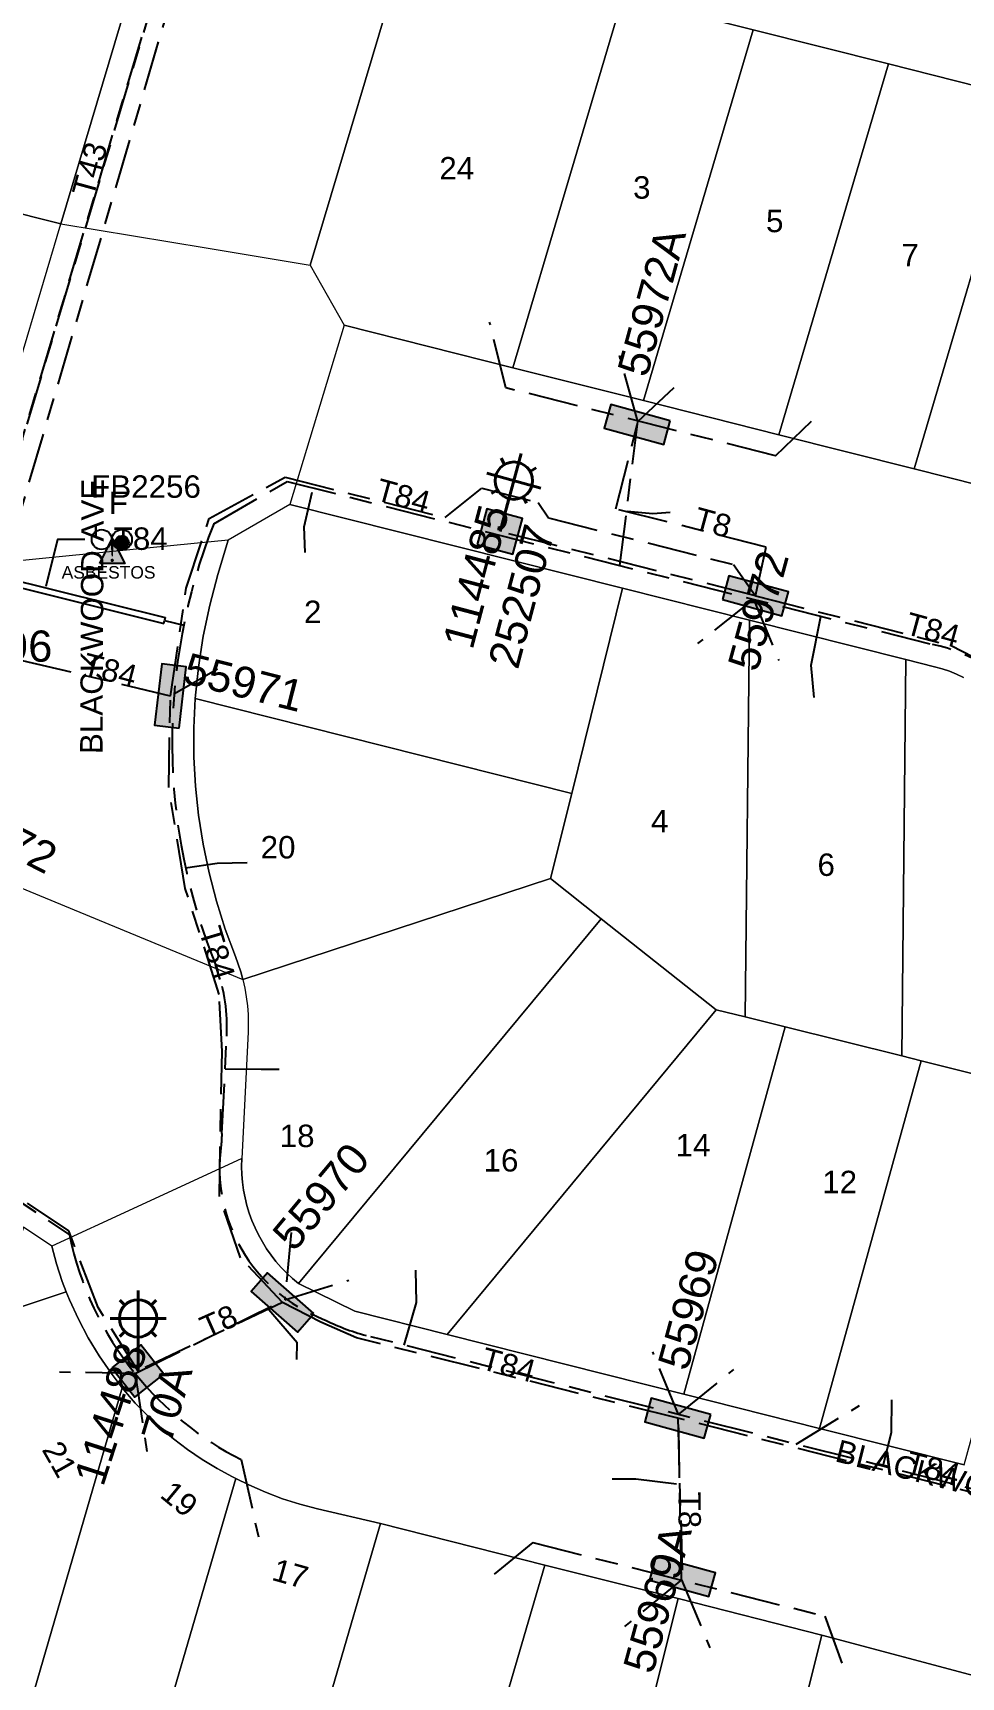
# Model space of a CAD drawing. Header units: metres. Extents: x 300457 to 302353, y 6232868 to 6234686.
# Drawn here: x 301779.1 to 301853.6, y 6233308.8 to 6233440.7 of the extents above; entities that cross this region are included whole.
import ezdxf
from ezdxf.enums import TextEntityAlignment as Align

# ---------------------------------------------------------------- set-up
doc = ezdxf.new("R2010")
doc.units = ezdxf.units.M
doc.linetypes.add('Cable Exist UG', pattern=[8.2, 4, -1.2, 1.8, -1.2])
doc.layers.get('0').update_dxf_attribs({"color": 6})
for name, color, linetype, lineweight in [('Cadastre Buildings_SP_EXT', 9, 'Continuous', 5), ('Cadastre Land Parcels_SP_EXT', 9, 'Continuous', 5), ('Cadastre Roads_SP_EXT', 9, 'Continuous', 5)]:
    doc.layers.add(name, color=color, linetype=linetype, lineweight=lineweight)
for name, color, linetype in [('Duct_SP_EXT', 7, 'Continuous'), ('Equip_HV_EXT', 7, 'Continuous'), ('Equip_SP_SL_EXT', 7, 'Continuous'), ('Mains_HV_EXT', 7, 'Continuous'), ('Mains_LV_EXT', 7, 'Continuous'), ('Mains_LV_SL_EXT', 7, 'Continuous'), ('Mains_SL_EXT', 7, 'Continuous'), ('SupportsUG_SP_LV_EXT', 7, 'Continuous'), ('SupportsUG_SP_LV_SL_EXT', 7, 'Continuous'), ('Trench_SP_EXT', 7, 'Continuous')]:
    doc.layers.add(name, color=color, linetype=linetype)
doc.styles.add('COLUMN_LABEL', font='arial.ttf')
doc.styles.add('iecARIAL', font='arial.ttf', dxfattribs={"height": 2})
doc.styles.add('iecNAME', font='times.ttf')
doc.styles.add('POLE_LABEL', font='arial.ttf')
doc.styles.get("Standard").update_dxf_attribs({"font": 'arial.ttf'})
doc.styles.add('SWITCH_LABEL', font='arial.ttf', dxfattribs={"height": 2.5})

# ---------------------------------------------------------------- blocks, each defined once
blk = doc.blocks.new('COLUMN_EXT')
blk.add_hatch(color=256).paths.add_polyline_path([(-1.49, 1.48), (-1.49, -1.49), (1.48, -1.49), (1.48, 1.48)])
blk.add_lwpolyline([(-1.49, -1.49), (1.48, -1.49), (1.48, 1.48), (-1.49, 1.48)], close=True)
for tag, height, style, flags, p in [('ASSET_NUM', 2.5, 'COLUMN_LABEL', 8, (2, 2)), ('STRUCTURE_PLANT_NUMBER', 0.2, 'POLE_LABEL', 9, (1.81, 0.03)), ('STREET_CODE', 0.2, 'COLUMN_LABEL', 9, (1.81, -0.2))]:
    blk.add_attdef(tag, text='', height=height, dxfattribs=dict(style=style, flags=flags)).set_placement(p, align=Align.MIDDLE_LEFT)
at = {"flags": 9}
for tag, p in [('COLUMN_TYPE', (1.81, -0.4)), ('OWNED_BY', (1.81, -0.6)), ('STATE', (1.81, -0.8)), ('USAGE', (1.81, -1)), ('LEGEND', (1.81, -1.2)), ('LOCATION', (1.81, -1.4)), ('STREETNAME', (1.81, -1.6)), ('SUBURB', (1.81, -1.8)), ('NOTES', (1.81, -2))]:
    blk.add_attdef(tag, text='', height=0.2, dxfattribs=at).set_placement(p, align=Align.MIDDLE_LEFT)
at = {"flags": 1}
blk.add_attdef('Z', (1.81, -2.35), '', height=0.2, dxfattribs=at)
blk = doc.blocks.new('PILLAR_EXT')
blk.add_hatch(color=256).paths.add_polyline_path([(-2.475, 0.99), (-2.475, -0.99), (2.475, -0.99), (2.475, 0.99)])
blk.add_lwpolyline([(-2.475, -0.99), (2.475, -0.99), (2.475, 0.99), (-2.475, 0.99)], close=True)
at = {"style": 'iecARIAL', "flags": 8}
blk.add_attdef('ASSET_NUM', (1.5, 3.5), '', height=2.5, dxfattribs=at)
for tag, p, flags in [('OWNED_BY', (0, -0.2), 9), ('STATE', (0, -0.4), 9), ('SUPPORT_TYPE', (0, -0.6), 9), ('USAGE', (0, -0.8), 9), ('LEGEND', (0, -1), 9), ('LOCATION', (0, -1.2), 9), ('NOTES', (0, -1.4), 9), ('STREETNAME', (0, -1.8), 9), ('SUBURB', (0, -2), 1), ('PARENT', (0, -1.6), 9)]:
    blk.add_attdef(tag, p, '', height=0.2, dxfattribs=dict(flags=flags))
blk = doc.blocks.new('DUCT_EXT')
blk.add_circle((0, 0.8), 0.8)
at = {"flags": 1}
blk.add_attdef('Z', (0, 0), '', height=0.2, dxfattribs=at)
at = {"flags": 9}
for tag, p in [('DUCT_CODE', (0, 0)), ('XSECT_TYPE', (0, -0.2)), ('STATE', (0, -0.6)), ('FB_REFERENCE', (0, -0.4)), ('NOTES', (0, -0.8))]:
    blk.add_attdef(tag, text='', height=0.2, dxfattribs=at).set_placement(p, align=Align.MIDDLE_LEFT)
blk = doc.blocks.new('SL_LANTERN_EXT')
at = {"lineweight": 40}
for p, q in [((-1.46, 5.68), (-1.06, 5.28)), ((0, 1.97), (0, 6.47)), ((1.46, 5.68), (1.06, 5.28)), ((-2.25, 4.22), (2.25, 4.22)), ((-1.46, 2.76), (-1.06, 3.16)), ((0, 0), (0, 2.72)), ((1.46, 2.76), (1.06, 3.16))]:
    blk.add_line(p, q, dxfattribs=at)
blk.add_circle((0, 4.22), 1.5, dxfattribs=at)
at = {"style": 'iecARIAL', "flags": 8}
blk.add_attdef('ASSET_NUM', (1.5, 1.5), '', height=2.5, dxfattribs=at)
for tag, p, height, flags in [('CONSTRUCTED_VOLTAGE', (0.98, -0.65), 0.2, 9), ('CONTROL_TYPE', (0.98, -0.85), 0.2, 9), ('LANTERN_PURPOSE', (0.98, -1.05), 0.2, 9), ('LANTERN_TYPE', (0.98, -1.25), 0.2, 9), ('NO_PHASES', (0.98, -1.45), 0.2, 9), ('LNUMBER', (2.18, -3.25), 2.5, 8), ('OPERATING_VOLTAGE', (0.98, -1.65), 0.2, 9), ('ORIENTATION', (0.98, -1.85), 0.2, 9), ('OWNED_BY', (0.98, -2.05), 0.2, 9), ('STATE', (0.98, -2.25), 0.2, 9), ('USAGE', (0.98, -2.45), 0.2, 9), ('CEXIST', (0.98, -2.65), 0.2, 9), ('CNEW', (0.98, -2.85), 0.2, 9), ('CNUMBER', (0.98, -3.05), 0.2, 9), ('CREMOVE', (0.98, -3.25), 0.2, 9), ('CREPLACE', (0.98, -3.45), 0.2, 9), ('LKINGHEIGHT', (0.98, -3.65), 0.2, 9), ('LBRACKET', (0.98, -3.85), 0.2, 9), ('LBRACKETVOCAB', (0.98, -4.05), 0.2, 9), ('LCATEGORY', (0.98, -4.25), 0.2, 9), ('LCHARGE1', (0.98, -4.45), 0.2, 9), ('LCHARGE1PERCENT', (0.98, -4.65), 0.2, 9), ('LCHARGE2', (0.98, -4.85), 0.2, 9), ('LCHARGE2PERCENT', (0.98, -5.05), 0.2, 9), ('LCHARGE3', (0.98, -5.25), 0.2, 9), ('LCHARGE3PERCENT', (0.98, -5.45), 0.2, 9), ('LEXIST', (0.98, -5.65), 0.2, 9), ('LLAMP', (0.98, -5.85), 0.2, 9), ('LLAMPVOCAB', (0.98, -6.05), 0.2, 9), ('LMAST', (0.98, -6.25), 0.2, 9), ('LMASTVOCAB', (0.98, -6.45), 0.2, 9), ('LNEW', (0.98, -6.65), 0.2, 9), ('LANTNUMBER', (0.98, -6.85), 0.2, 9), ('LOUTREACH', (0.98, -7.25), 0.2, 9), ('LOUTREACHVOCAB', (0.98, -7.45), 0.2, 9), ('LRATECODE', (0.98, -7.65), 0.2, 9), ('LREMOVE', (0.98, -7.85), 0.2, 9), ('LREPLACE', (0.98, -8.05), 0.2, 9), ('STREETNAME', (0.98, -9.25), 0.2, 9), ('LTYPE', (0.98, -8.25), 0.2, 9), ('LTYPEVOCAB', (0.98, -8.45), 0.2, 9), ('LEGEND', (0.98, -8.65), 0.2, 9), ('LOCATION', (0.98, -8.85), 0.2, 9), ('NOTES', (0.98, -9.05), 0.2, 9), ('SUBURB', (0.98, -9.45), 0.2, 1)]:
    blk.add_attdef(tag, p, '', height=height, dxfattribs=dict(flags=flags))
blk = doc.blocks.new('WARNING_FEATURE_EXT')
h = blk.add_hatch(color=2)
h.dxf.hatch_style = 1
h.paths.add_polyline_path([(0, 1.99), (-0.99, 0), (1, 0)])
at = {"color": 18, "true_color": 0x000000}
blk.add_lwpolyline([(-0.99, 0), (0, 1.99), (1, 0)], close=True, dxfattribs=at)
at = {"color": 18, "true_color": 0x000000, "insert": (0, 0.87), "char_height": 1.5, "attachment_point": 5, "line_spacing_factor": 1.5, "style": 'iecNAME'}
blk.add_mtext_dynamic_manual_height_columns('!', width=1.5, gutter_width=4, heights=[0], dxfattribs=at)
at = {"color": 2, "flags": 1}
for tag, p in [('STATE', (1.19, 2.01)), ('HAZMAT_ID', (1.19, 0.72))]:
    blk.add_attdef(tag, p, '', height=0.8, dxfattribs=at)
at = {"color": 2}
blk.add_attdef('WARNING_TYPE', text='', height=1, dxfattribs=at).set_placement((-4.07, -1.22), (4.88, -1.22), align=Align.ALIGNED)
at = {"color": 2, "flags": 1}
blk.add_attdef('WARNING_DESC', text='', height=0.8, dxfattribs=at).set_placement((1.19, -0.56), align=Align.MIDDLE_CENTER)
blk = doc.blocks.new('SWG_HOLEC_SU_EXT')
blk.add_line((1.8, -2), (5.8, -2))
for points in [[(1, 0), (0, 0)], [(6.6, 0), (7.6, 0)]]:
    blk.add_lwpolyline(points)
for points in [[(1.8, -0.8, 1), (1.8, 0.8, 1)], [(5.8, -0.8, 1), (5.8, 0.8, 1)]]:
    blk.add_lwpolyline(points, format="xyb", close=True)
at = {"style": 'SWITCH_LABEL', "flags": 8}
blk.add_attdef('ASSET_NUM', text='', height=2.5, rotation=179.9544, dxfattribs=at).set_placement((-2.4, 0), align=Align.MIDDLE_LEFT)
at = {"flags": 1}
blk.add_attdef('Z', (0, 0), '', height=0.2, dxfattribs=at)
at = {"flags": 9}
for tag, p in [('ACTUAL_STATUS', (0, -0.4)), ('CONSTRUCTED_VOLTAGE', (0, -0.6)), ('OPERATING_VOLTAGE', (0, -1)), ('ORIENTATION', (0, -1.2)), ('OWNED_BY', (0, -1.4)), ('NO_PHASES', (0, -0.8)), ('STATE', (0, -1.8)), ('SWITCH_TYPE', (0, -2)), ('STREETNAME', (0, -2.6)), ('PARENT', (0, -1.6)), ('USAGE', (0, -2.2)), ('LOCATION', (0, -2.4)), ('SUBURB', (0, -2.8)), ('NOTES', (0, -3))]:
    blk.add_attdef(tag, text='', height=0.2, dxfattribs=at).set_placement(p, align=Align.MIDDLE_LEFT)
at = {"style": 'SWITCH_LABEL', "flags": 9}
blk.add_attdef('STREET_CODE', text='', height=0.2, dxfattribs=at).set_placement((0, -0.2), align=Align.MIDDLE_LEFT)
blk = doc.blocks.new('CABLE_LARGE_EXT')
h = blk.add_hatch(color=256)
edge = h.paths.add_edge_path()
edge.add_arc((0, 0.55), 0.55, 0, 360)
blk.add_circle((0, 0.55), 0.55)
at = {"flags": 1}
blk.add_attdef('Z', (0, 0), '', height=0.2, dxfattribs=at)
at = {"flags": 9}
for tag, p in [('COND_CODE', (0, 0)), ('STATE', (0, -0.4)), ('XSECT_SIZE', (0, -0.6)), ('FB_REFERENCE', (0, -0.2)), ('NOTES', (0, -0.8))]:
    blk.add_attdef(tag, text='', height=0.2, dxfattribs=at).set_placement(p, align=Align.MIDDLE_LEFT)

msp = doc.modelspace()

# ---------------------------------------------------------------- linework, layer by layer
at = {"layer": 'Cadastre Buildings_SP_EXT', "linetype": 'Continuous'}
for points in [[(301877.47, 6233430.68), (301885.68, 6233458.17), (301893.17, 6233483.26), (301891.96, 6233484.85), (301890.79, 6233486.51), (301854.34, 6233495.71), (301825.51, 6233502.98), (301817.29, 6233475.44), (301809.09, 6233447.93), (301826.45, 6233443.55), (301836.92, 6233440.91), (301847.79, 6233438.17), (301858.65, 6233435.43), (301871.93, 6233432.08), (301877.47, 6233430.68)], [(301789.56, 6233452.87), (301728.49, 6233468.19), (301720.3, 6233440.66), (301750.77, 6233433.02), (301781.35, 6233425.35), (301789.56, 6233452.87)]]:
    msp.add_lwpolyline(points, close=True, dxfattribs=at)
at = {"layer": 'Cadastre Land Parcels_SP_EXT', "linetype": 'Continuous'}
for points in [[(301826.45, 6233443.55), (301809.09, 6233447.93), (301801.36, 6233422.02), (301804.09, 6233417.21), (301817.63, 6233413.8), (301826.45, 6233443.55)], [(301836.92, 6233440.91), (301826.45, 6233443.55), (301817.63, 6233413.8), (301828.11, 6233411.17), (301836.92, 6233440.91)], [(301847.79, 6233438.17), (301836.92, 6233440.91), (301828.11, 6233411.17), (301838.97, 6233408.43), (301847.79, 6233438.17)], [(301858.65, 6233435.43), (301847.79, 6233438.17), (301838.97, 6233408.43), (301849.83, 6233405.7), (301858.65, 6233435.43)], [(301871.93, 6233432.08), (301858.65, 6233435.43), (301849.83, 6233405.7), (301855.14, 6233404.36), (301855.75, 6233404.23), (301856.38, 6233404.12), (301857, 6233404.05), (301857.63, 6233404.01), (301858.27, 6233404), (301858.9, 6233404.03), (301859.52, 6233404.09), (301860.15, 6233404.18), (301860.77, 6233404.31), (301861.38, 6233404.47), (301871.93, 6233432.08)], [(301745.86, 6233416.56), (301776.43, 6233408.87), (301781.35, 6233425.35), (301750.77, 6233433.02), (301745.86, 6233416.56)], [(301826.42, 6233396.12), (301799.73, 6233402.84), (301794.78, 6233399.97), (301793.96, 6233397.21), (301793.3, 6233394.76), (301792.78, 6233392.28), (301792.39, 6233389.78), (301792.14, 6233387.26), (301822.36, 6233379.65), (301826.42, 6233396.12)], [(301836.61, 6233393.56), (301826.42, 6233396.12), (301822.36, 6233379.65), (301820.64, 6233372.84), (301824.72, 6233369.61), (301833.96, 6233362.3), (301836.28, 6233361.73), (301836.61, 6233393.56)], [(301849.17, 6233390.4), (301836.61, 6233393.56), (301836.28, 6233361.73), (301839.48, 6233360.93), (301848.85, 6233358.6), (301849.17, 6233390.4)], [(301822.36, 6233379.65), (301792.14, 6233387.26), (301792.03, 6233384.92), (301792.03, 6233382.57), (301792.16, 6233380.23), (301792.41, 6233377.9), (301792.77, 6233375.58), (301793.25, 6233373.28), (301793.84, 6233371.02), (301794.55, 6233368.78), (301795.36, 6233366.58), (301795.59, 6233365.97), (301795.79, 6233365.35), (301795.97, 6233364.72), (301820.64, 6233372.84), (301822.36, 6233379.65)], [(301824.72, 6233369.61), (301820.64, 6233372.84), (301795.97, 6233364.72), (301796.12, 6233364.03), (301796.24, 6233363.33), (301796.33, 6233362.63), (301796.38, 6233361.92), (301796.4, 6233361.21), (301796.38, 6233360.5), (301795.88, 6233350.38), (301795.86, 6233349.74), (301795.88, 6233349.1), (301795.93, 6233348.47), (301796.02, 6233347.84), (301796.14, 6233347.22), (301796.29, 6233346.6), (301796.47, 6233345.99), (301796.69, 6233345.39), (301796.94, 6233344.81), (301797.22, 6233344.24), (301797.53, 6233343.68), (301797.86, 6233343.14), (301798.23, 6233342.62), (301798.62, 6233342.12), (301799.04, 6233341.64), (301799.48, 6233341.19), (301799.95, 6233340.76), (301800.43, 6233340.35), (301824.72, 6233369.61)], [(301833.96, 6233362.3), (301824.72, 6233369.61), (301800.43, 6233340.35), (301804.94, 6233338.13), (301812.36, 6233336.26), (301833.96, 6233362.3)], [(301839.48, 6233360.93), (301836.28, 6233361.73), (301833.96, 6233362.3), (301812.36, 6233336.26), (301831.35, 6233331.48), (301839.48, 6233360.93)], [(301850.39, 6233358.21), (301848.85, 6233358.6), (301839.48, 6233360.93), (301831.35, 6233331.48), (301842.25, 6233328.73), (301850.39, 6233358.21)], [(301861.52, 6233355.44), (301850.39, 6233358.21), (301842.25, 6233328.73), (301853.85, 6233325.8), (301861.99, 6233355.32), (301861.52, 6233355.44)], [(301781.78, 6233339.67), (301781.47, 6233340.5), (301781.01, 6233341.92), (301780.64, 6233343.35), (301778.37, 6233344.88), (301776.21, 6233337.83), (301781.78, 6233339.67)], [(301786.28, 6233331.97), (301785.39, 6233333.15), (301784.44, 6233334.55), (301783.56, 6233336), (301782.76, 6233337.5), (301782.04, 6233339.04), (301781.78, 6233339.67), (301776.21, 6233337.83), (301768.07, 6233310.36), (301770.8, 6233299.31), (301776.35, 6233297.93), (301786.28, 6233331.97)], [(301795.4, 6233324.71), (301795.13, 6233324.84), (301793.89, 6233325.51), (301792.69, 6233326.23), (301791.52, 6233327.03), (301790.4, 6233327.88), (301789.32, 6233328.78), (301788.3, 6233329.75), (301787.32, 6233330.76), (301786.4, 6233331.82), (301786.28, 6233331.97), (301776.35, 6233297.93), (301786.81, 6233295.31), (301795.4, 6233324.71)], [(301807.02, 6233321.09), (301801.95, 6233322.28), (301800.54, 6233322.65), (301799.14, 6233323.09), (301797.78, 6233323.61), (301796.43, 6233324.2), (301795.4, 6233324.71), (301786.81, 6233295.31), (301798.61, 6233292.34), (301807.02, 6233321.09)], [(301820.21, 6233317.76), (301807.02, 6233321.09), (301798.61, 6233292.34), (301800.1, 6233291.93), (301811.79, 6233289.03), (301820.21, 6233317.76)], [(301823.63, 6233286.02), (301830.9, 6233315.09), (301820.21, 6233317.76), (301811.79, 6233289.03), (301818.16, 6233287.39), (301823.63, 6233286.02)], [(301835.16, 6233283.1), (301842.43, 6233312.15), (301830.9, 6233315.09), (301823.63, 6233286.02), (301835.16, 6233283.1)], [(301855.07, 6233308.78), (301842.43, 6233312.15), (301835.16, 6233283.1), (301846.98, 6233280.13), (301847.77, 6233279.93), (301855.07, 6233308.78)]]:
    msp.add_lwpolyline(points, close=True, dxfattribs=at)
msp.add_lwpolyline([(301853.81, 6233388.96), (301853.24, 6233389.22), (301852.67, 6233389.45), (301852.08, 6233389.65), (301851.48, 6233389.81), (301849.17, 6233390.4), (301848.85, 6233358.6), (301850.39, 6233358.21), (301861.52, 6233355.44)], dxfattribs=at)
at = {"layer": 'Cadastre Roads_SP_EXT', "linetype": 'Continuous'}
msp.add_lwpolyline([(301830.54, 6233519.85), (301822.27, 6233521.53), (301810.75, 6233523.88), (301807, 6233511.31), (301805.97, 6233507.9), (301797.76, 6233480.38), (301789.56, 6233452.87), (301781.35, 6233425.35), (301793.02, 6233423.41), (301801.36, 6233422.02), (301809.09, 6233447.93), (301817.29, 6233475.44), (301825.51, 6233502.98), (301830.54, 6233519.85)], close=True, dxfattribs=at)
for points in [[(301855.14, 6233404.36), (301849.83, 6233405.7), (301838.97, 6233408.43), (301828.11, 6233411.17), (301817.63, 6233413.8), (301817.63, 6233413.8), (301804.09, 6233417.21), (301801.87, 6233409.88), (301799.73, 6233402.84), (301826.42, 6233396.12), (301836.61, 6233393.56), (301849.17, 6233390.4), (301851.48, 6233389.81), (301852.08, 6233389.65), (301852.67, 6233389.45), (301853.24, 6233389.22), (301853.81, 6233388.96)], [(301771.71, 6233374.72), (301785.65, 6233368.98), (301795.97, 6233364.72), (301795.79, 6233365.35), (301795.59, 6233365.97), (301795.36, 6233366.58), (301794.55, 6233368.78), (301793.84, 6233371.02), (301793.25, 6233373.28), (301792.77, 6233375.58), (301792.41, 6233377.9), (301792.16, 6233380.23), (301792.03, 6233382.57), (301792.03, 6233384.92), (301792.14, 6233387.26), (301792.14, 6233387.26), (301792.39, 6233389.78), (301792.78, 6233392.28), (301793.3, 6233394.76), (301793.96, 6233397.21), (301794.78, 6233399.97), (301785.8, 6233399.08), (301773.14, 6233397.84)], [(301853.85, 6233325.8), (301842.25, 6233328.73), (301831.35, 6233331.48), (301812.36, 6233336.26), (301804.94, 6233338.13), (301800.43, 6233340.35), (301800.43, 6233340.35), (301799.95, 6233340.76), (301799.48, 6233341.19), (301799.04, 6233341.64), (301798.62, 6233342.12), (301798.23, 6233342.62), (301797.86, 6233343.14), (301797.53, 6233343.68), (301797.22, 6233344.24), (301796.94, 6233344.81), (301796.69, 6233345.39), (301796.47, 6233345.99), (301796.29, 6233346.6), (301796.14, 6233347.22), (301796.02, 6233347.84), (301795.93, 6233348.47), (301795.88, 6233349.1), (301795.86, 6233349.74), (301795.88, 6233350.38), (301787.12, 6233346.34), (301780.64, 6233343.35), (301781.01, 6233341.92), (301781.47, 6233340.5), (301781.78, 6233339.67), (301782.04, 6233339.04), (301782.76, 6233337.5), (301783.56, 6233336), (301784.44, 6233334.55), (301785.39, 6233333.15), (301786.28, 6233331.97), (301786.4, 6233331.82), (301787.32, 6233330.76), (301788.3, 6233329.75), (301789.32, 6233328.78), (301790.4, 6233327.88), (301791.52, 6233327.03), (301792.69, 6233326.23), (301793.89, 6233325.51), (301795.13, 6233324.84), (301795.4, 6233324.71), (301796.43, 6233324.2), (301797.78, 6233323.61), (301799.14, 6233323.09), (301800.54, 6233322.65), (301801.95, 6233322.28), (301807.02, 6233321.09), (301820.21, 6233317.76), (301830.9, 6233315.09), (301842.43, 6233312.15), (301855.07, 6233308.78)]]:
    msp.add_lwpolyline(points, dxfattribs=at)
at = {"layer": 'Duct_SP_EXT'}
for p, q in [((301776.45, 6233397.06), (301789.73, 6233393.76)), ((301776.33, 6233396.59), (301789.61, 6233393.29)), ((301789.61, 6233393.29), (301789.67, 6233393.52)), ((301789.73, 6233393.76), (301789.67, 6233393.52))]:
    msp.add_line(p, q, dxfattribs=at)
at = {"layer": 'Duct_SP_EXT', "linetype": 'Continuous'}
for points in [[(301800.97, 6233398.97), (301800.88, 6233401.04), (301801.53, 6233403.81)], [(301830.26, 6233402.2), (301828.87, 6233402.07), (301826.81, 6233402.28)], [(301841.82, 6233387.36), (301841.57, 6233389.95), (301842.36, 6233393.86)], [(301796.3, 6233374.1), (301793.91, 6233374.04), (301791.36, 6233373.65)], [(301798.88, 6233357.51), (301797.43, 6233357.5), (301794.54, 6233357.55)], [(301809.83, 6233341.43), (301809.88, 6233338.82), (301808.89, 6233335.4)], [(301800.29, 6233334.24), (301800.33, 6233335.6), (301798.06, 6233338.24)], [(301848.03, 6233331.03), (301847.98, 6233328.41), (301847.33, 6233325.7)], [(301825.6, 6233324.68), (301827.51, 6233324.67), (301830.77, 6233324.29)]]:
    msp.add_lwpolyline(points, dxfattribs=at)
at = {"layer": 'Duct_SP_EXT'}
msp.add_lwpolyline([(301783.29, 6233400.02), (301781.08, 6233400.02), (301780.15, 6233396.25)], dxfattribs=at)
at = {"layer": 'Mains_HV_EXT', "linetype": 'Cable Exist UG'}
msp.add_lwpolyline([(301805.37, 6233495), (301777.22, 6233399.26)], dxfattribs=at)
at = {"layer": 'Mains_LV_EXT', "linetype": 'Cable Exist UG'}
for points in [[(301791.47, 6233452.39), (301775.02, 6233397.17)], [(301837.1, 6233395.51), (301837.97, 6233399.42), (301825.9, 6233402.47), (301827.62, 6233409.24)], [(301790.15, 6233387.47), (301791.42, 6233396.11), (301793.26, 6233401.72), (301799.35, 6233405.02), (301812.19, 6233401.78), (301815.13, 6233404.13), (301819.66, 6233402.99), (301820.5, 6233401.75), (301835.34, 6233398.01), (301837.1, 6233395.51)], [(301790.15, 6233387.47), (301771.04, 6233392.02), (301770.09, 6233397.02)], [(301837.1, 6233395.51), (301852.82, 6233391.51), (301856.88, 6233389.43), (301862.56, 6233384.66)], [(301799.15, 6233338.83), (301795.77, 6233342.42), (301794.08, 6233347.33), (301794.29, 6233358.96), (301794.07, 6233363.54), (301791.34, 6233372.03), (301790.01, 6233380.13), (301790.15, 6233387.47)], [(301799.15, 6233338.83), (301787.55, 6233333.33)], [(301830.86, 6233329.54), (301805.09, 6233335.99), (301802.21, 6233337.25), (301799.15, 6233338.83)], [(301865.55, 6233321.34), (301860.31, 6233322.12), (301830.86, 6233329.54)], [(301830.86, 6233329.54), (301831.24, 6233316.85)]]:
    msp.add_lwpolyline(points, dxfattribs=at)
at = {"layer": 'Mains_LV_SL_EXT', "linetype": 'Cable Exist UG'}
for points in [[(301837.1, 6233395.51), (301816.6, 6233400.67)], [(301787.55, 6233333.33), (301784.34, 6233338.43), (301782, 6233344.56), (301768.86, 6233353.43), (301765.65, 6233354.23)]]:
    msp.add_lwpolyline(points, dxfattribs=at)
at = {"layer": 'Mains_SL_EXT', "linetype": 'Cable Exist UG'}
msp.add_lwpolyline([(301775.02, 6233397.17), (301790.9, 6233450.56)], dxfattribs=at)
at = {"layer": 'Trench_SP_EXT', "linetype": 'Cable Exist UG'}
for points in [[(301817.06, 6233412.19), (301815.77, 6233417.46)], [(301826.22, 6233397.94), (301827.66, 6233409.49), (301826.18, 6233414.78)], [(301827.66, 6233409.49), (301831.4, 6233412.98)], [(301838.71, 6233406.74), (301817.06, 6233412.19)], [(301838.71, 6233406.74), (301842.22, 6233410.11)], [(301793.62, 6233401.28), (301799.51, 6233404.68), (301851.32, 6233391.6)], [(301836.94, 6233395.23), (301832.45, 6233391.67)], [(301836.94, 6233395.23), (301838.98, 6233390.32)], [(301789.67, 6233393.52), (301791.22, 6233393.14)], [(301790.47, 6233387.67), (301794.7, 6233390.1)], [(301794.28, 6233352.38), (301794.67, 6233360.19)], [(301765.16, 6233353.59), (301766.71, 6233354.52), (301782.05, 6233344.24)], [(301799.85, 6233344.45), (301799.32, 6233339.05)], [(301799.32, 6233339.05), (301804.47, 6233340.62)], [(301787.33, 6233333.12), (301799.32, 6233339.05)], [(301860.73, 6233322.31), (301805.86, 6233336.17)], [(301830.93, 6233329.84), (301828.86, 6233334.87)], [(301787.33, 6233333.12), (301781.26, 6233333.24)], [(301787.33, 6233333.12), (301788.26, 6233326.87)], [(301830.93, 6233329.84), (301835.36, 6233333.45)], [(301831.16, 6233316.57), (301830.93, 6233329.84)], [(301840.36, 6233327.46), (301845.45, 6233330.56)], [(301795.82, 6233326.22), (301797.21, 6233320.03)], [(301819.23, 6233319.57), (301815.88, 6233316.82)], [(301819.23, 6233319.57), (301842.66, 6233313.67)], [(301831.16, 6233316.57), (301826.59, 6233312.83)], [(301831.16, 6233316.57), (301833.45, 6233311.13)], [(301842.66, 6233313.67), (301844.37, 6233308.95)]]:
    msp.add_lwpolyline(points, dxfattribs=at)
for points in [[(301793.89, 6233365.6, -0.194329), (301793.62, 6233401.28)], [(301851.32, 6233391.6, -0.176105), (301859.39, 6233386.57)], [(301794.67, 6233360.19, 0.098399), (301793.89, 6233365.6)], [(301794.23, 6233351.49, -0.010245), (301794.28, 6233352.38)], [(301802.39, 6233337.5, -0.348953), (301794.23, 6233351.49)], [(301782.05, 6233344.24, 0.121712), (301787.33, 6233333.12)], [(301805.86, 6233336.17, -0.048109), (301802.39, 6233337.5)], [(301787.33, 6233333.12, 0.105945), (301795.82, 6233326.22)]]:
    msp.add_lwpolyline(points, format="xyb", dxfattribs=at)

# ---------------------------------------------------------------- block references
at = {"layer": 'Duct_SP_EXT'}
ref = msp.add_blockref('WARNING_FEATURE_EXT', (301785.48, 6233398.11), dxfattribs=at)
ref.add_attrib('WARNING_TYPE', 'ASBESTOS', (301781.42, 6233396.89), dxfattribs={"layer": '0', "color": 2, "height": 1})
for name, p in [('DUCT_EXT', (301784.63, 6233399.22)), ('DUCT_EXT', (301786.26, 6233399.22)), ('CABLE_LARGE_EXT', (301786.26, 6233399.22))]:
    msp.add_blockref(name, p, dxfattribs=at)
at = {"layer": 'Equip_HV_EXT'}
ref = msp.add_blockref('SWG_HOLEC_SU_EXT', (301774.92, 6233391.47), dxfattribs=dict(at, rotation=92.08120622387456))
ref.add_attrib('ASSET_NUM', 'X096', dxfattribs={"layer": '0', "height": 2.5, "style": 'SWITCH_LABEL'}).set_placement((301772.52, 6233392.72), align=Align.TOP_LEFT)
at = {"layer": 'Equip_SP_SL_EXT'}
ref = msp.add_blockref('SL_LANTERN_EXT', (301816.6, 6233400.67), dxfattribs=dict(at, rotation=344.7129494463872))
ref.add_attrib('ASSET_NUM', '114485', dxfattribs={"layer": '0', "height": 2.5, "rotation": 75.1566, "style": 'iecARIAL'}).set_placement((301818.1, 6233402.17), align=Align.BOTTOM_RIGHT)
ref = msp.add_blockref('SL_LANTERN_EXT', (301787.55, 6233333.33), dxfattribs=at)
ref.add_attrib('ASSET_NUM', '114488', dxfattribs={"layer": '0', "height": 2.5, "rotation": 72.0598, "style": 'iecARIAL'}).set_placement((301789.05, 6233334.83), align=Align.BOTTOM_RIGHT)
at = {"layer": 'SupportsUG_SP_LV_EXT'}
ref = msp.add_blockref('PILLAR_EXT', (301827.62, 6233409.24), dxfattribs=dict(at, rotation=164.6714119853613))
ref.add_attrib('ASSET_NUM', '55972A', dxfattribs={"layer": '0', "height": 2.5, "rotation": 74.7943, "style": 'iecARIAL'}).set_placement((301829.12, 6233412.74), align=Align.BOTTOM_LEFT)
ref = msp.add_blockref('PILLAR_EXT', (301837.1, 6233395.51), dxfattribs=dict(at, rotation=344.7438618836198))
ref.add_attrib('ASSET_NUM', '55972', dxfattribs={"layer": '0', "height": 2.5, "rotation": 74.7492, "style": 'iecARIAL'}).set_placement((301838.6, 6233399.01), align=Align.MIDDLE_RIGHT)
ref = msp.add_blockref('PILLAR_EXT', (301790.15, 6233387.47), dxfattribs=dict(at, rotation=83.21448030548386))
ref.add_attrib('ASSET_NUM', '55971', dxfattribs={"layer": '0', "height": 2.5, "rotation": 345.8311, "style": 'iecARIAL'}).set_placement((301791.65, 6233390.97), align=Align.TOP_LEFT)
ref = msp.add_blockref('PILLAR_EXT', (301799.15, 6233338.83), dxfattribs=dict(at, rotation=138.7499828225066))
ref.add_attrib('ASSET_NUM', '55970', dxfattribs={"layer": '0', "height": 2.5, "rotation": 50.1542, "style": 'iecARIAL'}).set_placement((301800.65, 6233342.33), align=Align.BOTTOM_LEFT)
ref = msp.add_blockref('PILLAR_EXT', (301830.86, 6233329.54), dxfattribs=dict(at, rotation=164.6544051428706))
ref.add_attrib('ASSET_NUM', '55969', dxfattribs={"layer": '0', "height": 2.5, "rotation": 74.7439, "style": 'iecARIAL'}).set_placement((301832.36, 6233333.05), align=Align.BOTTOM_LEFT)
ref = msp.add_blockref('PILLAR_EXT', (301831.24, 6233316.85), dxfattribs=dict(at, rotation=344.7271551618792))
ref.add_attrib('ASSET_NUM', '55969A', dxfattribs={"layer": '0', "height": 2.5, "rotation": 74.7842, "style": 'iecARIAL'}).set_placement((301832.74, 6233320.35), align=Align.BOTTOM_RIGHT)
at = {"layer": 'SupportsUG_SP_LV_SL_EXT'}
ref = msp.add_blockref('COLUMN_EXT', (301816.6, 6233400.67), dxfattribs=dict(at, rotation=344.7129494463872))
ref.add_attrib('ASSET_NUM', '252507', dxfattribs={"layer": '0', "height": 2.5, "rotation": 75.1566, "style": 'COLUMN_LABEL'}).set_placement((301818.6, 6233401.42), align=Align.TOP_RIGHT)
ref = msp.add_blockref('COLUMN_EXT', (301773.51, 6233373.92), dxfattribs=dict(at, rotation=249.2577442383198))
ref.add_attrib('ASSET_NUM', '27472', dxfattribs={"layer": '0', "height": 2.5, "rotation": 332.937, "style": 'COLUMN_LABEL'}).set_placement((301775.51, 6233374.67), align=Align.BOTTOM_CENTER)
ref = msp.add_blockref('COLUMN_EXT', (301787.55, 6233333.33), dxfattribs=dict(at, rotation=308.3160055912016))
ref.add_attrib('ASSET_NUM', '70A', dxfattribs={"layer": '0', "height": 2.5, "rotation": 73.3392, "style": 'COLUMN_LABEL'}).set_placement((301789.55, 6233334.08), align=Align.TOP_RIGHT)

# ---------------------------------------------------------------- texts
at = {"layer": 'Cadastre Land Parcels_SP_EXT'}
for s, p in [('24', (301811.73, 6233428.9)), ('3', (301827.28, 6233427.36)), ('5', (301837.95, 6233424.67)), ('7', (301848.81, 6233421.93)), ('2', (301800.87, 6233393.32)), ('4', (301828.72, 6233376.54)), ('20', (301797.39, 6233374.44)), ('6', (301842.08, 6233373.04)), ('18', (301798.92, 6233351.29)), ('14', (301830.69, 6233350.54)), ('16', (301815.28, 6233349.33)), ('12', (301842.46, 6233347.59))]:
    msp.add_text(s, height=1.8, dxfattribs=at).set_placement(p)
for s, rotation, p in [('21', 299.5788, (301779.79, 6233327.03)), ('19', 320.4735, (301789.22, 6233323.27)), ('17', 344.3567, (301798.19, 6233316.59))]:
    msp.add_text(s, height=1.8, rotation=rotation, dxfattribs=at).set_placement(p)
at = {"layer": 'Cadastre Roads_SP_EXT'}
for rotation, p in [(89.7101, (301784.7, 6233382.81)), (345.8671, (301843.4, 6233326.11))]:
    msp.add_text('BLACKWOOD AVE', height=1.8, rotation=rotation, dxfattribs=at).set_placement(p)
at = {"layer": 'Duct_SP_EXT'}
for s, p in [('FB2256', (301783.79, 6233403.37)), ('F', (301785.2, 6233402.06)), ('T84', (301785.6, 6233399.19))]:
    msp.add_text(s, height=1.8, dxfattribs=at).set_placement(p)
at = {"layer": 'Mains_LV_EXT'}
for s, rotation, p in [('T43', 74.6108, (301783.96, 6233427.4)), ('T84', 344.6772, (301806.51, 6233403.21)), ('T8', 344.7439, (301832.03, 6233400.91)), ('T84', 344.6387, (301849, 6233392.48)), ('T84', 345.4731, (301782.98, 6233389.21)), ('T84', 286.6546, (301792.42, 6233368.67)), ('T8', 23.9768, (301793.04, 6233335.89)), ('T84', 344.8341, (301814.96, 6233333.52)), ('T84', 345.3672, (301849.03, 6233325.18)), ('T8', 270.5693, (301830.9, 6233323.65))]:
    msp.add_text(s, height=1.8, rotation=rotation, dxfattribs=at).set_placement(p)

doc.saveas('drawing.dxf')
